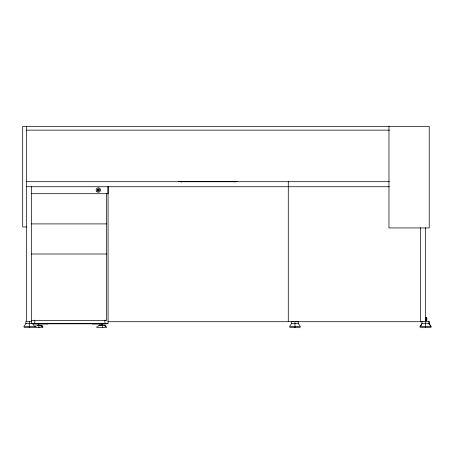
<?xml version="1.0" encoding="UTF-8"?>
<svg xmlns="http://www.w3.org/2000/svg" width="454" height="454" viewBox="0 0 454 454"><rect width="100%" height="100%" fill="white"/><g stroke="black" fill="none" stroke-linecap="round" stroke-linejoin="round"><path stroke-width="0.68" d="M291.474 321.591L291.53 323.662L289.516 326.545L300.423 326.545L298.409 323.662L298.46 321.591M428.848 321.591L428.792 323.662L430.806 326.545M421.857 321.591L421.914 323.662L419.899 326.545L431.3 326.545L429.285 323.662L429.342 321.591L422.368 321.591M181.021 181.895L181.367 181.555L234.287 181.555L234.627 181.895M181.163 181.895L181.367 181.555M26.582 321.591L25.816 321.591L25.867 323.662L23.858 326.545L34.759 326.545L32.75 323.662M420.796 325.972L421.601 324.82M94.092 323.361L94.233 323.781L94.358 323.407M107.178 323.361L107.065 323.787L107.065 323.407M35.106 326.829L35.667 326.108M96.85 326.829L97.411 326.108M35.185 326.67L35.917 325.938M34.578 320.115C35.815 322.629 32.654 324.406 35.991 323.549M34.578 323.787L34.464 323.361M47.29 323.503C47.125 324.508 48.192 323.379 47.29 323.549M47.29 323.787L47.744 323.634L47.551 323.361M26.525 130.15L389.526 130.15M26.525 181.696L389.356 181.696M26.525 186.73L389.356 186.73M31.559 193.699L108.086 193.699L108.086 186.651M31.559 223.901L106.577 223.901M26.525 227L22.7 227L22.7 126.325L429.229 126.325L429.229 227.936L388.959 227.936L388.959 126.325M31.559 254.007L106.577 254.007M31.559 320.626L106.577 320.626L106.577 193.699M425.353 320.626L426.851 320.626L426.834 317.562L425.353 317.562L425.353 327.674M292.501 321.591L297.438 321.591M31.559 321.716L26.525 321.716L26.525 126.325M108.046 321.716L293.227 321.716M296.059 321.716L422.884 321.716M103.643 323.549C106.821 324.485 104.057 322.601 105.05 320.115M25.867 323.662L108.075 323.651L108.075 186.651M291.53 323.662L298.409 323.662M421.914 323.662L429.285 323.662M34.578 323.929L38.647 323.918M39.521 323.929L47.409 323.918M92.224 323.918L92.083 323.503L92.224 323.918L105.05 323.929M36.973 325.66L40.911 325.66L42.216 326.108L42.778 326.829M98.722 325.66L104.448 325.66L105.731 325.938L106.463 326.67M24.039 327.674L34.572 327.674M34.913 327.674L42.971 327.674M96.668 327.674L106.73 327.674M289.703 327.674L300.236 327.674M420.086 327.674L431.113 327.674M40.684 325.66L41.967 325.938L42.699 326.67M41.064 325.859L42.103 326.25L41.416 325.898M40.576 325.66L41.927 326.25L41.212 325.938M234.485 181.895L234.287 181.555M426.34 317.562L426.34 320.626M425.846 320.87L425.846 321.591M425.404 227.721L425.404 321.716M420.37 227.721L420.37 321.716M294.969 321.591L294.969 327.674M288.284 181.696L288.284 321.716M237.141 181.696L178.547 181.696M234.196 181.555L234.196 181.895M181.452 181.555L181.452 181.895M103.416 323.503L103.416 323.787M102.706 324.406L102.706 327.674M101.361 324.406L101.361 325.66M100.016 324.406L100.016 325.66M38.942 324.406L38.942 327.674M38.232 323.503L38.232 323.787M38.272 324.406L38.272 325.66M31.559 186.651L31.559 323.651M29.306 321.591L29.306 327.674M36.643 326.25A2.015 1.345 -90 0 1 37.597 325.66M40.287 325.66A2.015 1.345 -90 0 1 40.803 325.813M98.393 326.25A2.015 1.345 -90 0 1 99.347 325.66M98.807 189.358L97.877 189.358L97.877 190.714L98.807 190.714L98.807 189.358M107.303 323.498L32.279 323.498L32.279 323.787L107.303 323.787L107.303 323.498M41.825 325.898L40.775 325.66L42.216 326.108L41.825 325.898M105.703 326.193L104.448 325.66L105.697 326.205M97.797 190.941A1.09 1.09 0 0 0 99.432 189.999A1.09 1.09 0 0 0 97.797 189.057A1.09 1.09 0 0 0 97.797 190.941M96.918 191.702A2.213 2.213 0 0 0 100.521 190.391A2.213 2.213 0 0 0 97.587 187.922A2.213 2.213 0 0 0 96.918 191.702"/></g></svg>
